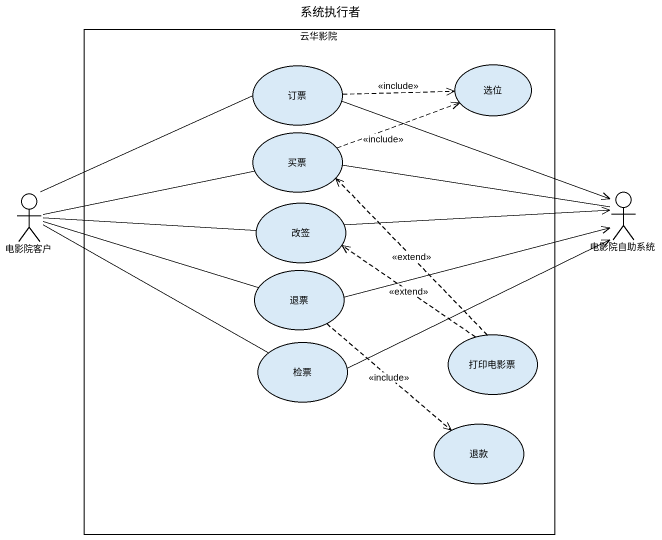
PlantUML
@startuml
title 系统执行者
rectangle 云华影院 {
  usecase 订票
  usecase 选位
  usecase 买票
  usecase 改签
  usecase 退票
  usecase 打印电影票
  usecase 检票
  usecase 退款
}
actor 电影院客户
actor 电影院自助系统
订票 .right.> 选位 : <<include>>
买票 .right.> 选位 : <<include>>
买票 -right- 电影院自助系统
电影院客户 -right- 订票
电影院客户 -right- 买票
电影院客户 -right- 改签
电影院客户 -right- 退票
电影院客户 -right- 检票
改签 -right-> 电影院自助系统
电影院自助系统 <-left- 订票
退票 -right-> 电影院自助系统
退票 ..> 退款 : <<include>>
打印电影票 .up.> 买票 : <<extend>>
打印电影票 .up.> 改签 : <<extend>>
检票 -right-> 电影院自助系统
@enduml
